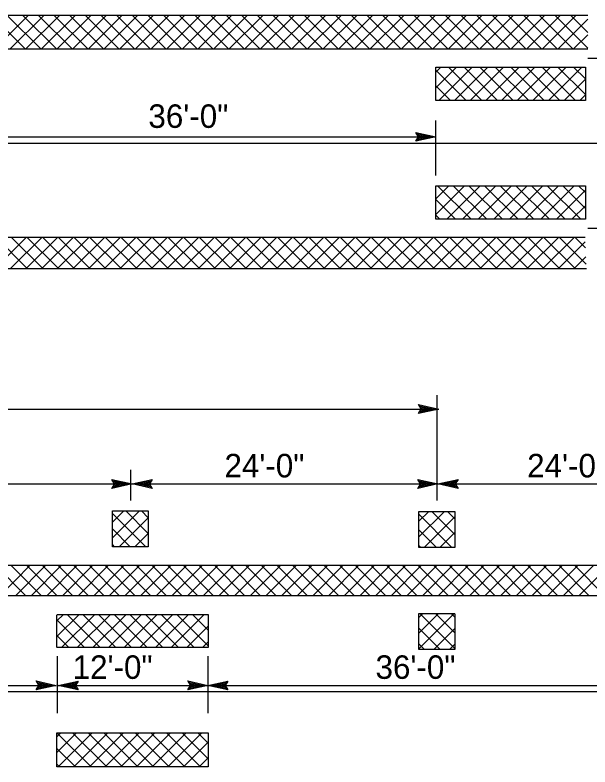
# Model space of a CAD drawing. Extents: x -893 to 867, y -474 to 712.
# Drawn here: x -60.3 to 111.1, y -212 to 12 of the extents above; entities that cross this region are included whole.
import ezdxf

# ---------------------------------------------------------------- set-up
doc = ezdxf.new("R2010")
doc.units = 0
for name, color, linetype in [('56 Stage 3 Anno', 7, 'Continuous'), ('57 Undefined', 7, 'Continuous'), ('60 Nongeo Data', 7, 'Continuous')]:
    doc.layers.add(name, color=color, linetype=linetype)

msp = doc.modelspace()

# ---------------------------------------------------------------- linework, layer by layer
at = {"layer": '56 Stage 3 Anno'}
for p, q in [((110.45, -0.88), (191.39, -0.88)), ((65.17, -35.87), (65.17, -19.5)), ((-70.58, -24.32), (65.17, -24.32)), ((59.97, -24.32), (59.17, -22.98)), ((59.17, -22.98), (59.17, -22.98)), ((59.17, -22.98), (65.17, -24.32)), ((65.17, -24.32), (59.17, -25.65)), ((59.17, -25.65), (59.97, -24.32)), ((59.39, -23.33), (63.79, -24.32)), ((63.78, -24.32), (59.41, -25.29)), ((62.41, -24.31), (59.58, -24.94)), ((59.62, -23.69), (62.41, -24.31)), ((59.8, -24.04), (61.03, -24.31)), ((61.03, -24.31), (59.82, -24.58)), ((65.17, -24.32), (65.17, -24.32)), ((59.17, -25.65), (59.17, -25.65)), ((110.45, -51.51), (191.39, -51.51)), ((65.56, -127.53), (65.56, -101.28)), ((60.82, -105.42), (60.02, -104.08)), ((60.02, -104.08), (60.02, -104.08)), ((60.02, -104.08), (66.02, -105.42)), ((60.24, -104.43), (64.64, -105.42)), ((60.47, -104.79), (63.26, -105.41)), ((60.65, -105.14), (61.88, -105.41)), ((-295.28, -105.42), (66.02, -105.42)), ((66.02, -105.42), (60.02, -106.75)), ((60.02, -106.75), (60.82, -105.42)), ((60.02, -106.75), (60.02, -106.75)), ((64.63, -105.42), (60.26, -106.39)), ((63.26, -105.41), (60.44, -106.04)), ((61.88, -105.41), (60.67, -105.68)), ((66.02, -105.42), (66.02, -105.42)), ((-25.82, -132.68), (-25.82, -123.57)), ((-30.61, -127.74), (-31.41, -126.4)), ((-31.41, -126.4), (-31.41, -126.4)), ((-31.41, -126.4), (-25.41, -127.74)), ((-31.19, -126.76), (-26.79, -127.74)), ((-30.96, -127.12), (-28.17, -127.74)), ((-30.78, -127.47), (-29.55, -127.74)), ((-25.41, -127.74), (-19.41, -126.41)), ((-24.02, -127.74), (-19.64, -126.77)), ((-22.64, -127.75), (-19.82, -127.12)), ((-21.26, -127.75), (-20.05, -127.48)), ((-19.41, -126.41), (-20.21, -127.74)), ((-19.41, -126.41), (-19.41, -126.41)), ((60.57, -127.74), (59.77, -126.4)), ((59.77, -126.4), (59.77, -126.4)), ((59.77, -126.4), (65.77, -127.74)), ((59.98, -126.76), (64.39, -127.74)), ((60.22, -127.12), (63, -127.74)), ((60.39, -127.47), (61.62, -127.74)), ((65.77, -127.74), (71.77, -126.41)), ((67.16, -127.74), (71.53, -126.77)), ((68.53, -127.75), (71.35, -127.12)), ((69.91, -127.75), (71.12, -127.48)), ((71.77, -126.41), (70.97, -127.74)), ((71.77, -126.41), (71.77, -126.41)), ((-115.72, -127.74), (-25.41, -127.74)), ((-25.41, -127.74), (-31.41, -129.07)), ((-31.41, -129.07), (-30.61, -127.74)), ((-31.41, -129.07), (-31.41, -129.07)), ((-26.8, -127.75), (-31.17, -128.71)), ((-28.17, -127.74), (-30.99, -128.37)), ((-29.55, -127.74), (-30.76, -128.01)), ((-25.82, -127.74), (65.77, -127.74)), ((-25.41, -127.74), (-25.41, -127.74)), ((-19.41, -129.08), (-25.41, -127.74)), ((-25.41, -127.74), (-25.41, -127.74)), ((-19.62, -128.73), (-24.03, -127.74)), ((-19.86, -128.37), (-22.64, -127.75)), ((-20.03, -128.02), (-21.26, -127.75)), ((-20.21, -127.74), (-19.41, -129.08)), ((-19.41, -129.08), (-19.41, -129.08)), ((65.77, -127.74), (59.77, -129.07)), ((59.77, -129.07), (60.57, -127.74)), ((59.77, -129.07), (59.77, -129.07)), ((64.38, -127.75), (60, -128.71)), ((63, -127.74), (60.18, -128.37)), ((61.62, -127.74), (60.41, -128.01)), ((65.56, -127.74), (154.89, -127.74)), ((65.56, -132.68), (65.56, -127.78)), ((65.77, -127.74), (65.77, -127.74)), ((71.77, -129.08), (65.77, -127.74)), ((65.77, -127.74), (65.77, -127.74)), ((71.55, -128.73), (67.15, -127.74)), ((71.32, -128.37), (68.53, -127.75)), ((71.14, -128.02), (69.91, -127.75)), ((70.97, -127.74), (71.77, -129.08)), ((71.77, -129.08), (71.77, -129.08)), ((-47.79, -178.99), (-47.79, -195.99)), ((-2.78, -178.99), (-2.78, -195.99)), ((-182.66, -187.76), (-48.01, -187.76)), ((-53.21, -187.76), (-54.01, -186.42)), ((-54.01, -186.42), (-54.01, -186.42)), ((-54.01, -186.42), (-48.01, -187.76)), ((-48.01, -187.76), (-54.01, -189.09)), ((-54.01, -189.09), (-53.21, -187.76)), ((-53.79, -186.78), (-49.39, -187.76)), ((-49.4, -187.76), (-53.77, -188.73)), ((-50.77, -187.76), (-53.6, -188.38)), ((-53.56, -187.14), (-50.77, -187.76)), ((-53.38, -187.48), (-52.15, -187.76)), ((-52.15, -187.76), (-53.36, -188.02)), ((-48.01, -187.76), (-48.01, -187.76)), ((-47.79, -187.76), (-2.81, -187.76)), ((-47.49, -187.76), (-41.49, -186.43)), ((-41.49, -189.1), (-47.49, -187.76)), ((-47.49, -187.76), (-47.49, -187.76)), ((-41.71, -188.74), (-46.11, -187.76)), ((-46.1, -187.76), (-41.73, -186.79)), ((-44.73, -187.76), (-41.91, -187.14)), ((-41.94, -188.38), (-44.73, -187.76)), ((-43.35, -187.76), (-42.14, -187.5)), ((-42.12, -188.04), (-43.35, -187.76)), ((-41.49, -186.43), (-42.29, -187.76)), ((-42.29, -187.76), (-41.49, -189.1)), ((-41.49, -186.43), (-41.49, -186.43)), ((-8.01, -187.76), (-8.81, -186.42)), ((-8.81, -186.42), (-8.81, -186.42)), ((-8.81, -186.42), (-2.81, -187.76)), ((-2.81, -187.76), (-8.81, -189.09)), ((-8.81, -189.09), (-8.01, -187.76)), ((-8.59, -186.78), (-4.19, -187.76)), ((-4.2, -187.76), (-8.57, -188.73)), ((-5.57, -187.76), (-8.39, -188.38)), ((-8.36, -187.14), (-5.57, -187.76)), ((-8.18, -187.48), (-6.95, -187.76)), ((-6.95, -187.76), (-8.16, -188.02)), ((-2.81, -187.76), (3.19, -186.43)), ((-2.81, -187.76), (-2.81, -187.76)), ((3.19, -189.1), (-2.81, -187.76)), ((-2.81, -187.76), (-2.81, -187.76)), ((-2.78, -187.76), (132.8, -187.76)), ((2.98, -188.74), (-1.43, -187.76)), ((-1.42, -187.76), (2.96, -186.79)), ((-0.04, -187.76), (2.78, -187.14)), ((2.74, -188.38), (-0.04, -187.76)), ((1.34, -187.76), (2.55, -187.5)), ((2.57, -188.04), (1.34, -187.76)), ((3.19, -186.43), (2.39, -187.76)), ((2.39, -187.76), (3.19, -189.1)), ((3.19, -186.43), (3.19, -186.43)), ((-54.01, -189.09), (-54.01, -189.09)), ((-41.49, -189.1), (-41.49, -189.1)), ((-8.81, -189.09), (-8.81, -189.09)), ((3.19, -189.1), (3.19, -189.1))]:
    msp.add_line(p, q, dxfattribs=at)
at = {"layer": '60 Nongeo Data'}
for p, q in [((-300.73, 11.97), (110.45, 11.97)), ((110.45, 1.77), (-300.73, 1.77)), ((65.14, -3.53), (109.78, -3.53)), ((65.14, -13.47), (65.14, -3.53)), ((109.78, -3.53), (109.78, -13.47)), ((109.78, -13.47), (65.14, -13.47)), ((-340.92, -26.17), (145.4, -26.17)), ((65.14, -38.87), (109.78, -38.87)), ((65.14, -48.86), (65.14, -38.87)), ((109.78, -38.87), (109.78, -48.86)), ((109.78, -48.86), (65.14, -48.86)), ((-300.54, -54.17), (109.65, -54.17)), ((110.05, -63.67), (-300.73, -63.67)), ((-31.26, -135.78), (-20.57, -135.78)), ((-31.26, -146.48), (-31.26, -135.78)), ((-20.57, -135.78), (-20.57, -146.48)), ((60.12, -135.93), (70.81, -135.93)), ((60.12, -146.63), (60.12, -135.93)), ((70.81, -135.93), (70.81, -146.63)), ((-20.57, -146.48), (-31.26, -146.48)), ((70.81, -146.63), (60.12, -146.63)), ((-300.87, -151.95), (357.65, -151.95)), ((357.65, -161.05), (-300.42, -161.05)), ((-47.83, -176.4), (-47.83, -166.69)), ((-47.79, -166.62), (-2.72, -166.62)), ((-2.72, -166.62), (-2.72, -176.47)), ((60.12, -166.35), (70.81, -166.35)), ((60.12, -177.04), (60.12, -166.35)), ((70.81, -166.45), (70.81, -177.04)), ((-2.72, -176.47), (-47.79, -176.47)), ((70.81, -177.04), (60.12, -177.04)), ((373.84, -189.61), (-340.92, -189.61)), ((-47.83, -201.89), (-2.72, -201.89)), ((-47.83, -212.04), (-47.83, -201.89)), ((-2.72, -201.89), (-2.72, -212.04)), ((-2.72, -212.04), (-47.83, -212.04))]:
    msp.add_line(p, q, dxfattribs=at)
for points in [[(-57.21, 1.77), (-67.41, 11.97)], [(-66.52, 1.77), (-56.32, 11.97)], [(-52.54, 1.77), (-62.74, 11.97)], [(-61.85, 1.77), (-51.66, 11.97)], [(-47.87, 1.77), (-58.07, 11.97)], [(-57.19, 1.77), (-46.99, 11.97)], [(-43.21, 1.77), (-53.4, 11.97)], [(-52.52, 1.77), (-42.32, 11.97)], [(-38.54, 1.77), (-48.74, 11.97)], [(-47.85, 1.77), (-37.65, 11.97)], [(-33.87, 1.77), (-44.07, 11.97)], [(-43.19, 1.77), (-32.99, 11.97)], [(-29.21, 1.77), (-39.4, 11.97)], [(-38.52, 1.77), (-28.32, 11.97)], [(-24.54, 1.77), (-34.74, 11.97)], [(-33.85, 1.77), (-23.65, 11.97)], [(-19.87, 1.77), (-30.07, 11.97)], [(-29.19, 1.77), (-18.99, 11.97)], [(-15.21, 1.77), (-25.4, 11.97)], [(-24.52, 1.77), (-14.32, 11.97)], [(-10.54, 1.77), (-20.74, 11.97)], [(-19.85, 1.77), (-9.65, 11.97)], [(-5.87, 1.77), (-16.07, 11.97)], [(-15.18, 1.77), (-4.99, 11.97)], [(-1.2, 1.77), (-11.4, 11.97)], [(-10.52, 1.77), (-0.32, 11.97)], [(3.46, 1.77), (-6.74, 11.97)], [(-5.85, 1.77), (4.35, 11.97)], [(8.13, 1.77), (-2.07, 11.97)], [(-1.18, 1.77), (9.01, 11.97)], [(12.8, 1.77), (2.6, 11.97)], [(3.48, 1.77), (13.68, 11.97)], [(17.46, 1.77), (7.26, 11.97)], [(8.15, 1.77), (18.35, 11.97)], [(22.13, 1.77), (11.93, 11.97)], [(12.82, 1.77), (23.02, 11.97)], [(26.8, 1.77), (16.6, 11.97)], [(17.48, 1.77), (27.68, 11.97)], [(31.46, 1.77), (21.27, 11.97)], [(22.15, 1.77), (32.35, 11.97)], [(36.13, 1.77), (25.93, 11.97)], [(26.82, 1.77), (37.02, 11.97)], [(40.8, 1.77), (30.6, 11.97)], [(31.48, 1.77), (41.68, 11.97)], [(45.46, 1.77), (35.27, 11.97)], [(36.15, 1.77), (46.35, 11.97)], [(50.13, 1.77), (39.93, 11.97)], [(40.82, 1.77), (51.02, 11.97)], [(54.8, 1.77), (44.6, 11.97)], [(45.49, 1.77), (55.68, 11.97)], [(59.47, 1.77), (49.27, 11.97)], [(50.15, 1.77), (60.35, 11.97)], [(64.13, 1.77), (53.93, 11.97)], [(54.82, 1.77), (65.02, 11.97)], [(68.8, 1.77), (58.6, 11.97)], [(59.49, 1.77), (69.68, 11.97)], [(73.47, 1.77), (63.27, 11.97)], [(64.15, 1.77), (74.35, 11.97)], [(78.13, 1.77), (67.93, 11.97)], [(68.82, 1.77), (79.02, 11.97)], [(82.8, 1.77), (72.6, 11.97)], [(73.49, 1.77), (83.68, 11.97)], [(87.47, 1.77), (77.27, 11.97)], [(78.15, 1.77), (88.35, 11.97)], [(92.13, 1.77), (81.94, 11.97)], [(82.82, 1.77), (93.02, 11.97)], [(96.8, 1.77), (86.6, 11.97)], [(87.49, 1.77), (97.69, 11.97)], [(101.47, 1.77), (91.27, 11.97)], [(92.15, 1.77), (102.35, 11.97)], [(106.13, 1.77), (95.94, 11.97)], [(96.82, 1.77), (107.02, 11.97)], [(110.45, 2.12), (100.6, 11.97)], [(110.45, 6.78), (105.27, 11.97)], [(101.49, 1.77), (110.45, 10.73)], [(106.15, 1.77), (110.45, 6.06)], [(65.14, -9.74), (71.35, -3.53)], [(65.14, -5.08), (66.69, -3.53)], [(74.17, -13.47), (65.14, -4.44)], [(66.07, -13.47), (76.02, -3.53)], [(78.84, -13.47), (68.89, -3.53)], [(70.74, -13.47), (80.69, -3.53)], [(83.51, -13.47), (73.56, -3.53)], [(75.41, -13.47), (85.36, -3.53)], [(88.17, -13.47), (78.23, -3.53)], [(80.08, -13.47), (90.02, -3.53)], [(92.84, -13.47), (82.89, -3.53)], [(84.74, -13.47), (94.69, -3.53)], [(97.51, -13.47), (87.56, -3.53)], [(89.41, -13.47), (99.36, -3.53)], [(102.17, -13.47), (92.23, -3.53)], [(94.08, -13.47), (104.02, -3.53)], [(106.84, -13.47), (96.89, -3.53)], [(98.74, -13.47), (108.69, -3.53)], [(109.78, -11.74), (101.56, -3.53)], [(109.78, -7.08), (106.23, -3.53)], [(103.41, -13.47), (109.78, -7.1)], [(69.5, -13.47), (65.14, -9.1)], [(108.08, -13.47), (109.78, -11.77)], [(65.14, -47.48), (73.75, -38.87)], [(65.14, -42.81), (69.08, -38.87)], [(75.69, -48.86), (65.69, -38.87)], [(68.42, -48.86), (78.42, -38.87)], [(80.35, -48.86), (70.36, -38.87)], [(73.09, -48.86), (83.08, -38.87)], [(85.02, -48.86), (75.02, -38.87)], [(77.75, -48.86), (87.75, -38.87)], [(89.69, -48.86), (79.69, -38.87)], [(82.42, -48.86), (92.42, -38.87)], [(94.35, -48.86), (84.36, -38.87)], [(87.09, -48.86), (97.08, -38.87)], [(99.02, -48.86), (89.03, -38.87)], [(91.75, -48.86), (101.75, -38.87)], [(103.69, -48.86), (93.69, -38.87)], [(96.42, -48.86), (106.42, -38.87)], [(108.35, -48.86), (98.36, -38.87)], [(101.09, -48.86), (109.78, -40.17)], [(109.78, -45.62), (103.03, -38.87)], [(109.78, -40.95), (107.69, -38.87)], [(71.02, -48.86), (65.14, -42.98)], [(105.76, -48.86), (109.78, -44.84)], [(66.35, -48.86), (65.14, -47.65)], [(-66.38, -63.67), (-56.88, -54.17)], [(-56.58, -63.67), (-66.08, -54.17)], [(-61.71, -63.67), (-52.21, -54.17)], [(-51.91, -63.67), (-61.42, -54.17)], [(-57.05, -63.67), (-47.54, -54.17)], [(-47.25, -63.67), (-56.75, -54.17)], [(-52.38, -63.67), (-42.88, -54.17)], [(-42.58, -63.67), (-52.08, -54.17)], [(-47.71, -63.67), (-38.21, -54.17)], [(-37.91, -63.67), (-47.42, -54.17)], [(-43.05, -63.67), (-33.54, -54.17)], [(-33.25, -63.67), (-42.75, -54.17)], [(-38.38, -63.67), (-28.88, -54.17)], [(-28.58, -63.67), (-38.08, -54.17)], [(-33.71, -63.67), (-24.21, -54.17)], [(-23.91, -63.67), (-33.42, -54.17)], [(-29.05, -63.67), (-19.54, -54.17)], [(-19.25, -63.67), (-28.75, -54.17)], [(-24.38, -63.67), (-14.88, -54.17)], [(-14.58, -63.67), (-24.08, -54.17)], [(-19.71, -63.67), (-10.21, -54.17)], [(-9.91, -63.67), (-19.42, -54.17)], [(-15.05, -63.67), (-5.54, -54.17)], [(-5.25, -63.67), (-14.75, -54.17)], [(-10.38, -63.67), (-0.88, -54.17)], [(-0.58, -63.67), (-10.08, -54.17)], [(-5.71, -63.67), (3.79, -54.17)], [(4.09, -63.67), (-5.41, -54.17)], [(-1.04, -63.67), (8.46, -54.17)], [(8.75, -63.67), (-0.75, -54.17)], [(3.62, -63.67), (13.13, -54.17)], [(13.42, -63.67), (3.92, -54.17)], [(8.29, -63.67), (17.79, -54.17)], [(18.09, -63.67), (8.59, -54.17)], [(12.96, -63.67), (22.46, -54.17)], [(22.76, -63.67), (13.25, -54.17)], [(17.62, -63.67), (27.13, -54.17)], [(27.42, -63.67), (17.92, -54.17)], [(22.29, -63.67), (31.79, -54.17)], [(32.09, -63.67), (22.59, -54.17)], [(26.96, -63.67), (36.46, -54.17)], [(36.76, -63.67), (27.25, -54.17)], [(31.62, -63.67), (41.13, -54.17)], [(41.42, -63.67), (31.92, -54.17)], [(36.29, -63.67), (45.79, -54.17)], [(46.09, -63.67), (36.59, -54.17)], [(40.96, -63.67), (50.46, -54.17)], [(50.76, -63.67), (41.25, -54.17)], [(45.62, -63.67), (55.13, -54.17)], [(55.42, -63.67), (45.92, -54.17)], [(50.29, -63.67), (59.79, -54.17)], [(60.09, -63.67), (50.59, -54.17)], [(54.96, -63.67), (64.46, -54.17)], [(64.76, -63.67), (55.25, -54.17)], [(59.63, -63.67), (69.13, -54.17)], [(69.42, -63.67), (59.92, -54.17)], [(64.29, -63.67), (73.79, -54.17)], [(74.09, -63.67), (64.59, -54.17)], [(68.96, -63.67), (78.46, -54.17)], [(78.76, -63.67), (69.26, -54.17)], [(73.63, -63.67), (83.13, -54.17)], [(83.43, -63.67), (73.92, -54.17)], [(78.29, -63.67), (87.8, -54.17)], [(88.09, -63.67), (78.59, -54.17)], [(82.96, -63.67), (92.46, -54.17)], [(92.76, -63.67), (83.26, -54.17)], [(87.63, -63.67), (97.13, -54.17)], [(97.43, -63.67), (87.92, -54.17)], [(92.29, -63.67), (101.8, -54.17)], [(102.09, -63.67), (92.59, -54.17)], [(96.96, -63.67), (106.46, -54.17)], [(106.76, -63.67), (97.26, -54.17)], [(101.63, -63.67), (109.71, -55.59)], [(109.99, -62.23), (101.92, -54.17)], [(109.78, -57.36), (106.59, -54.17)], [(106.29, -63.67), (109.9, -60.07)], [(-31.26, -143.81), (-23.23, -135.78)], [(-31.26, -139.15), (-27.9, -135.78)], [(-21.27, -146.48), (-31.26, -136.48)], [(-20.57, -142.51), (-27.3, -135.78)], [(-20.57, -137.84), (-22.63, -135.78)], [(60.12, -143.53), (67.71, -135.93)], [(60.12, -138.86), (63.05, -135.93)], [(70.81, -142.79), (63.95, -135.93)], [(70.81, -138.12), (68.62, -135.93)], [(-29.26, -146.48), (-20.57, -137.78)], [(69.98, -146.63), (60.12, -136.76)], [(61.68, -146.63), (70.81, -137.5)], [(-25.93, -146.48), (-31.26, -141.14)], [(-24.59, -146.48), (-20.57, -142.45)], [(65.32, -146.63), (60.12, -141.43)], [(66.35, -146.63), (70.81, -142.17)], [(-30.6, -146.48), (-31.26, -145.81)], [(60.65, -146.63), (60.12, -146.09)], [(-57.11, -161.05), (-66.22, -151.95)], [(-64.86, -161.05), (-55.76, -151.95)], [(-52.44, -161.05), (-61.55, -151.95)], [(-60.19, -161.05), (-51.09, -151.95)], [(-47.78, -161.05), (-56.88, -151.95)], [(-55.53, -161.05), (-46.42, -151.95)], [(-43.11, -161.05), (-52.22, -151.95)], [(-50.86, -161.05), (-41.76, -151.95)], [(-38.44, -161.05), (-47.55, -151.95)], [(-46.19, -161.05), (-37.09, -151.95)], [(-33.78, -161.05), (-42.88, -151.95)], [(-41.53, -161.05), (-32.42, -151.95)], [(-29.11, -161.05), (-38.21, -151.95)], [(-36.86, -161.05), (-27.76, -151.95)], [(-24.44, -161.05), (-33.55, -151.95)], [(-32.19, -161.05), (-23.09, -151.95)], [(-19.78, -161.05), (-28.88, -151.95)], [(-27.53, -161.05), (-18.42, -151.95)], [(-15.11, -161.05), (-24.21, -151.95)], [(-22.86, -161.05), (-13.75, -151.95)], [(-10.44, -161.05), (-19.55, -151.95)], [(-18.19, -161.05), (-9.09, -151.95)], [(-5.78, -161.05), (-14.88, -151.95)], [(-13.52, -161.05), (-4.42, -151.95)], [(-1.11, -161.05), (-10.21, -151.95)], [(-8.86, -161.05), (0.25, -151.95)], [(3.56, -161.05), (-5.55, -151.95)], [(-4.19, -161.05), (4.91, -151.95)], [(8.22, -161.05), (-0.88, -151.95)], [(0.48, -161.05), (9.58, -151.95)], [(12.89, -161.05), (3.79, -151.95)], [(5.14, -161.05), (14.25, -151.95)], [(17.56, -161.05), (8.45, -151.95)], [(9.81, -161.05), (18.91, -151.95)], [(22.23, -161.05), (13.12, -151.95)], [(14.48, -161.05), (23.58, -151.95)], [(26.89, -161.05), (17.79, -151.95)], [(19.14, -161.05), (28.25, -151.95)], [(31.56, -161.05), (22.46, -151.95)], [(23.81, -161.05), (32.91, -151.95)], [(36.23, -161.05), (27.12, -151.95)], [(28.48, -161.05), (37.58, -151.95)], [(40.89, -161.05), (31.79, -151.95)], [(33.14, -161.05), (42.25, -151.95)], [(45.56, -161.05), (36.46, -151.95)], [(37.81, -161.05), (46.91, -151.95)], [(50.23, -161.05), (41.12, -151.95)], [(42.48, -161.05), (51.58, -151.95)], [(54.89, -161.05), (45.79, -151.95)], [(47.14, -161.05), (56.25, -151.95)], [(59.56, -161.05), (50.46, -151.95)], [(51.81, -161.05), (60.92, -151.95)], [(64.23, -161.05), (55.12, -151.95)], [(56.48, -161.05), (65.58, -151.95)], [(68.89, -161.05), (59.79, -151.95)], [(61.15, -161.05), (70.25, -151.95)], [(73.56, -161.05), (64.46, -151.95)], [(65.81, -161.05), (74.92, -151.95)], [(78.23, -161.05), (69.12, -151.95)], [(70.48, -161.05), (79.58, -151.95)], [(82.89, -161.05), (73.79, -151.95)], [(75.15, -161.05), (84.25, -151.95)], [(87.56, -161.05), (78.46, -151.95)], [(79.81, -161.05), (88.92, -151.95)], [(92.23, -161.05), (83.12, -151.95)], [(84.48, -161.05), (93.58, -151.95)], [(96.9, -161.05), (87.79, -151.95)], [(89.15, -161.05), (98.25, -151.95)], [(101.56, -161.05), (92.46, -151.95)], [(93.81, -161.05), (102.92, -151.95)], [(106.23, -161.05), (97.13, -151.95)], [(98.48, -161.05), (107.58, -151.95)], [(110.9, -161.05), (101.79, -151.95)], [(103.15, -161.05), (112.25, -151.95)], [(115.56, -161.05), (106.46, -151.95)], [(107.81, -161.05), (116.92, -151.95)], [(-47.83, -173.22), (-41.23, -166.62)], [(-47.83, -168.55), (-45.89, -166.62)], [(-46.41, -176.47), (-36.56, -166.62)], [(-34.9, -176.47), (-44.75, -166.62)], [(-41.74, -176.47), (-31.89, -166.62)], [(-30.24, -176.47), (-40.08, -166.62)], [(-37.07, -176.47), (-27.22, -166.62)], [(-25.57, -176.47), (-35.42, -166.62)], [(-32.41, -176.47), (-22.56, -166.62)], [(-20.9, -176.47), (-30.75, -166.62)], [(-27.74, -176.47), (-17.89, -166.62)], [(-16.23, -176.47), (-26.08, -166.62)], [(-23.07, -176.47), (-13.22, -166.62)], [(-11.57, -176.47), (-21.42, -166.62)], [(-18.41, -176.47), (-8.56, -166.62)], [(-6.9, -176.47), (-16.75, -166.62)], [(-13.74, -176.47), (-3.89, -166.62)], [(-2.72, -175.98), (-12.08, -166.62)], [(-2.72, -171.31), (-7.42, -166.62)], [(-2.72, -166.64), (-2.75, -166.62)], [(60.12, -176.84), (70.61, -166.35)], [(60.12, -172.18), (65.94, -166.35)], [(60.12, -167.51), (61.28, -166.35)], [(70.81, -176.76), (60.4, -166.35)], [(70.81, -172.09), (65.07, -166.35)], [(70.81, -167.43), (69.73, -166.35)], [(-39.57, -176.47), (-47.83, -168.21)], [(-9.07, -176.47), (-2.72, -170.12)], [(66.43, -177.04), (60.12, -170.73)], [(64.58, -177.04), (70.81, -170.81)], [(-44.24, -176.47), (-47.83, -172.87)], [(-4.41, -176.47), (-2.72, -174.78)], [(61.76, -177.04), (60.12, -175.4)], [(69.25, -177.04), (70.81, -175.48)], [(-37.65, -212.04), (-47.83, -201.86)], [(-47.83, -207.76), (-41.95, -201.89)], [(-47.83, -203.1), (-46.62, -201.89)], [(-47.43, -212.04), (-37.29, -201.89)], [(-32.98, -212.04), (-43.13, -201.89)], [(-42.77, -212.04), (-32.62, -201.89)], [(-28.31, -212.04), (-38.46, -201.89)], [(-38.1, -212.04), (-27.95, -201.89)], [(-23.65, -212.04), (-33.79, -201.89)], [(-33.43, -212.04), (-23.29, -201.89)], [(-18.98, -212.04), (-29.13, -201.89)], [(-28.77, -212.04), (-18.62, -201.89)], [(-14.31, -212.04), (-24.46, -201.89)], [(-24.1, -212.04), (-13.95, -201.89)], [(-9.64, -212.04), (-19.79, -201.89)], [(-19.43, -212.04), (-9.29, -201.89)], [(-4.98, -212.04), (-15.13, -201.89)], [(-14.77, -212.04), (-4.62, -201.89)], [(-2.72, -209.62), (-10.46, -201.89)], [(-2.72, -204.96), (-5.79, -201.89)], [(-10.1, -212.04), (-2.72, -204.66)], [(-42.31, -212.04), (-47.83, -206.52)], [(-5.43, -212.04), (-2.72, -209.33)], [(-46.98, -212.04), (-47.83, -211.19)]]:
    msp.add_lwpolyline(points, dxfattribs=at)

# ---------------------------------------------------------------- texts
at = {"layer": '57 Undefined'}
for s, p in [('36\'-0"', (-20.55, -21.65)), ('24\'-0"', (2.13, -125.77)), ('24\'-0"', (92.38, -125.77)), ('12\'-0"', (-43.14, -185.79)), ('36\'-0"', (47.17, -185.79))]:
    msp.add_text(s, height=7, dxfattribs=at).set_placement(p)

doc.saveas('drawing.dxf')
